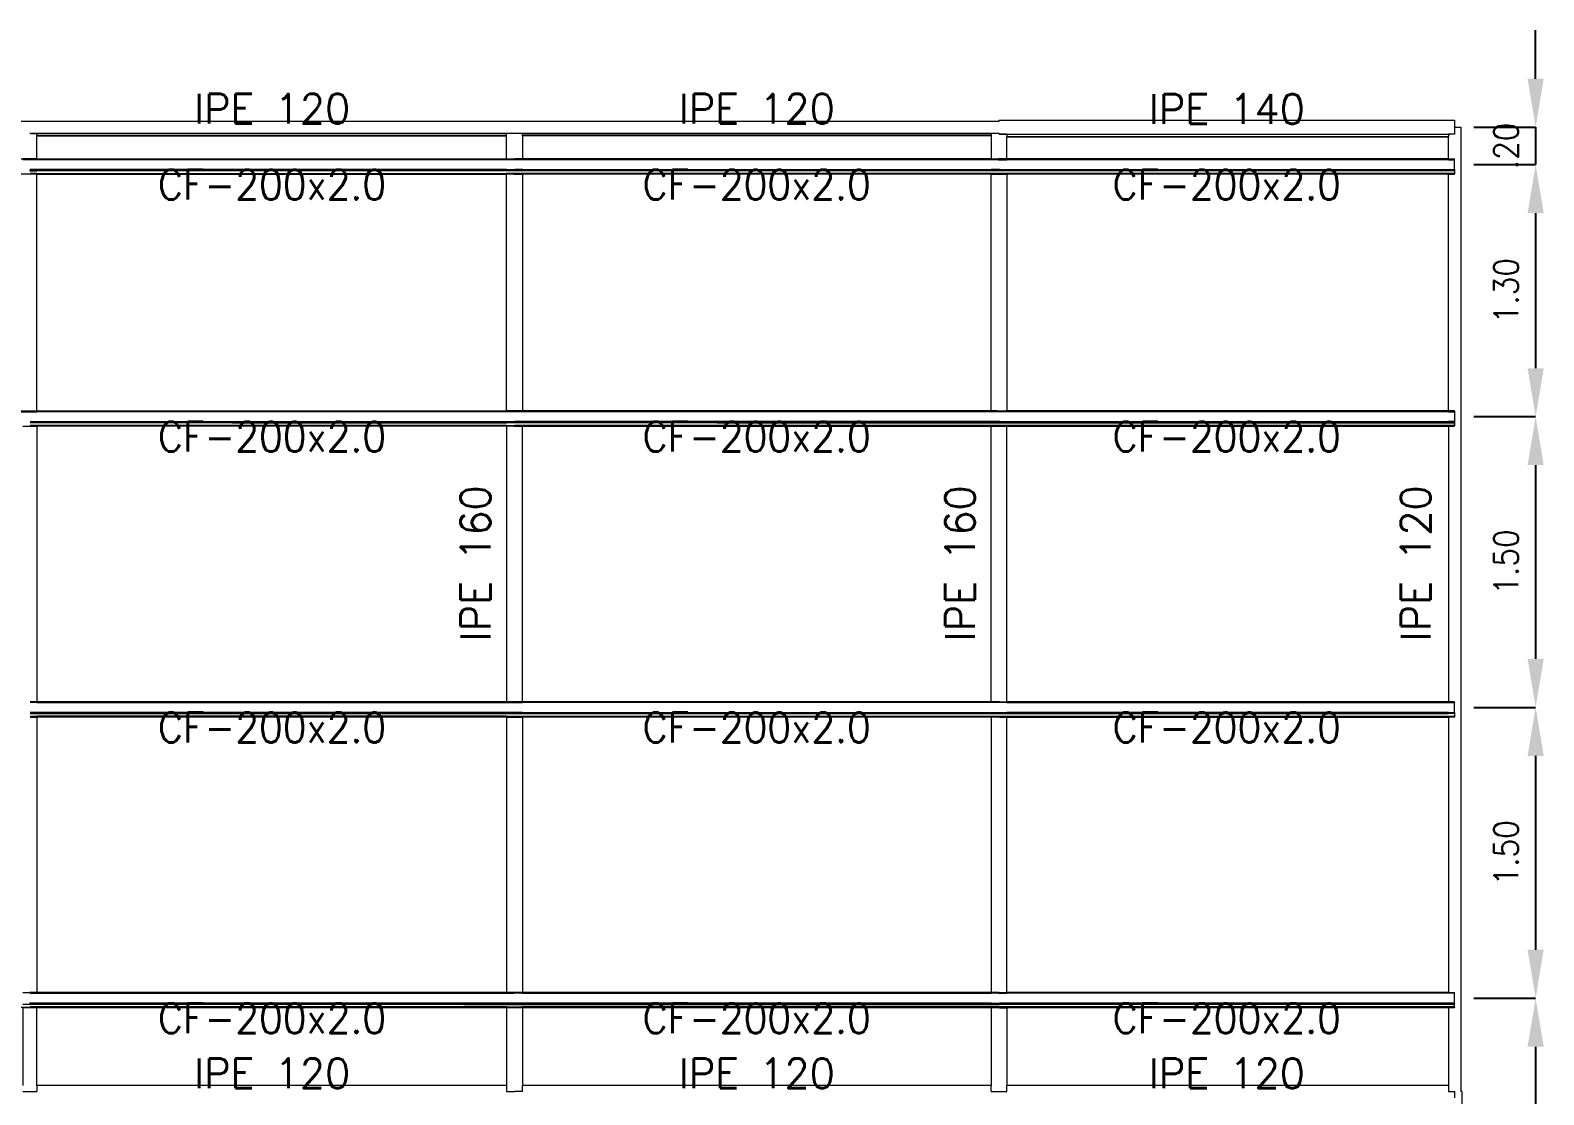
# Model space of a CAD drawing. Header units: millimetres. Extents: x 0 to 149, y -64 to 103.
# Drawn here: x 45.41 to 53.21, y 80.36 to 85.85 of the extents above; entities that cross this region are included whole.
import ezdxf
from ezdxf.enums import TextEntityAlignment as Align

# ---------------------------------------------------------------- set-up
doc = ezdxf.new("R2010")
doc.units = ezdxf.units.MM
for name, color, linetype, lineweight in [('BARRAS_DE_ACERO', 7, 'Continuous', 9), ('COTAS', 13, 'Continuous', 9), ('REFERENCIA_DE_LAS_BARRAS', 2, 'Continuous', 9)]:
    doc.layers.add(name, color=color, linetype=linetype, lineweight=lineweight)
doc.styles.add('80-100', font='romans.shx', dxfattribs={"width": 0.9, "height": 0.125})
doc.styles.add('CYPETXT', font='romans__.ttf', dxfattribs={"height": 0.2})
doc.dimstyles.new('Copia de 100_conlineas', dxfattribs={"dimtxt": 0.125, "dimasz": 0.25, "dimexe": 0, "dimexo": 0.1, "dimgap": 0.09, "dimtad": 1, "dimzin": 4, "dimdsep": 46, "dimtxsty": '80-100', "dimcen": 0.1, "dimclrd": 256, "dimclre": 256, "dimclrt": 256, "dimadec": 0, "dimazin": 0, "dimtfac": 1, "dimtix": 1, "dimtmove": 2, "dimatfit": 3, "dimfxl": 1, "dimtvp": 1.058824, "dimtolj": 1, "dimtzin": 1, "dimarcsym": 0})

# ---------------------------------------------------------------- blocks, each defined once
blk = doc.blocks.new('*D12')
at = {"layer": 'COTAS', "lineweight": -2, "transparency": 16777216}
for p, q in [((53.173, 85.6021), (53.173, 85.8521)), ((52.8548, 85.3521), (53.173, 85.3521)), ((53.173, 85.3521), (53.173, 85.1589)), ((52.8548, 85.1589), (53.173, 85.1589)), ((53.173, 84.9089), (53.173, 84.6589))]:
    blk.add_line(p, q, dxfattribs=at)
at = {"layer": 'COTAS', "transparency": 16777216}
for points in [[(53.1313, 85.6021), (53.2146, 85.6021), (53.173, 85.3521)], [(53.1313, 84.9089), (53.2146, 84.9089), (53.173, 85.1589)]]:
    blk.add_solid(points, dxfattribs=at)
at = {"layer": 'Defpoints', "color": 0, "transparency": 16777216}
for p in [(52.7548, 85.3521), (52.7548, 85.1589), (53.173, 85.1589)]:
    blk.add_point(p, dxfattribs=at)
at = {"layer": 'COTAS', "transparency": 16777216, "insert": (53.0205, 85.2555), "char_height": 0.125, "attachment_point": 5, "rotation": 90, "style": '80-100'}
blk.add_mtext('\\A1;.20', dxfattribs=at)
blk = doc.blocks.new('*D13')
at = {"layer": 'COTAS', "lineweight": -2, "transparency": 16777216}
for p, q in [((52.8548, 85.1589), (53.173, 85.1589)), ((53.173, 84.9089), (53.173, 84.1089)), ((52.8548, 83.8589), (53.173, 83.8589))]:
    blk.add_line(p, q, dxfattribs=at)
at = {"layer": 'COTAS', "transparency": 16777216}
for points in [[(53.1313, 84.9089), (53.2146, 84.9089), (53.173, 85.1589)], [(53.1313, 84.1089), (53.2146, 84.1089), (53.173, 83.8589)]]:
    blk.add_solid(points, dxfattribs=at)
at = {"layer": 'Defpoints', "color": 0, "transparency": 16777216}
for p in [(52.7548, 85.1589), (52.7548, 83.8589), (53.173, 83.8589)]:
    blk.add_point(p, dxfattribs=at)
at = {"layer": 'COTAS', "transparency": 16777216, "insert": (53.0205, 84.5089), "char_height": 0.125, "attachment_point": 5, "rotation": 90, "style": '80-100'}
blk.add_mtext('\\A1;1.30', dxfattribs=at)
blk = doc.blocks.new('*D14')
at = {"layer": 'COTAS', "lineweight": -2, "transparency": 16777216}
for p, q in [((52.8548, 83.8589), (53.173, 83.8589)), ((53.173, 83.6089), (53.173, 82.6089)), ((52.8548, 82.3589), (53.173, 82.3589))]:
    blk.add_line(p, q, dxfattribs=at)
at = {"layer": 'COTAS', "transparency": 16777216}
for points in [[(53.1313, 83.6089), (53.2146, 83.6089), (53.173, 83.8589)], [(53.1313, 82.6089), (53.2146, 82.6089), (53.173, 82.3589)]]:
    blk.add_solid(points, dxfattribs=at)
at = {"layer": 'Defpoints', "color": 0, "transparency": 16777216}
for p in [(52.7548, 83.8589), (52.7548, 82.3589), (53.173, 82.3589)]:
    blk.add_point(p, dxfattribs=at)
at = {"layer": 'COTAS', "transparency": 16777216, "insert": (53.0205, 83.1089), "char_height": 0.125, "attachment_point": 5, "rotation": 90, "style": '80-100'}
blk.add_mtext('\\A1;1.50', dxfattribs=at)
blk = doc.blocks.new('*D15')
at = {"layer": 'COTAS', "lineweight": -2, "transparency": 16777216}
for p, q in [((52.8548, 82.3589), (53.173, 82.3589)), ((53.173, 82.1089), (53.173, 81.1089)), ((52.8548, 80.8589), (53.173, 80.8589))]:
    blk.add_line(p, q, dxfattribs=at)
at = {"layer": 'COTAS', "transparency": 16777216}
for points in [[(53.1313, 82.1089), (53.2146, 82.1089), (53.173, 82.3589)], [(53.1313, 81.1089), (53.2146, 81.1089), (53.173, 80.8589)]]:
    blk.add_solid(points, dxfattribs=at)
at = {"layer": 'Defpoints', "color": 0, "transparency": 16777216}
for p in [(52.7548, 82.3589), (52.7548, 80.8589), (53.173, 80.8589)]:
    blk.add_point(p, dxfattribs=at)
at = {"layer": 'COTAS', "transparency": 16777216, "insert": (53.0205, 81.6089), "char_height": 0.125, "attachment_point": 5, "rotation": 90, "style": '80-100'}
blk.add_mtext('\\A1;1.50', dxfattribs=at)
blk = doc.blocks.new('*D16')
at = {"layer": 'COTAS', "lineweight": -2, "transparency": 16777216}
for p, q in [((52.8548, 80.8589), (53.173, 80.8589)), ((53.173, 80.6089), (53.173, 79.6089)), ((52.8548, 79.3589), (53.173, 79.3589))]:
    blk.add_line(p, q, dxfattribs=at)
at = {"layer": 'COTAS', "transparency": 16777216}
for points in [[(53.1313, 80.6089), (53.2146, 80.6089), (53.173, 80.8589)], [(53.1313, 79.6089), (53.2146, 79.6089), (53.173, 79.3589)]]:
    blk.add_solid(points, dxfattribs=at)
at = {"layer": 'Defpoints', "color": 0, "transparency": 16777216}
for p in [(52.7548, 80.8589), (52.7548, 79.3589), (53.173, 79.3589)]:
    blk.add_point(p, dxfattribs=at)
at = {"layer": 'COTAS', "transparency": 16777216, "insert": (53.0205, 80.1089), "char_height": 0.125, "attachment_point": 5, "rotation": 90, "style": '80-100'}
blk.add_mtext('\\A1;1.50', dxfattribs=at)

msp = doc.modelspace()

# ---------------------------------------------------------------- linework, layer by layer
at = {"layer": 'BARRAS_DE_ACERO'}
for p, q in [((37.9748, 85.3839), (50.4048, 85.3839)), ((50.4048, 85.3839), (50.4048, 85.3884)), ((50.4048, 85.3884), (52.7548, 85.3884)), ((52.7548, 85.3884), (52.7548, 85.3521)), ((52.7548, 85.3521), (52.7868, 85.3521)), ((52.7868, 85.3521), (52.7868, 80.3769)), ((45.4088, 85.3199), (45.4056, 85.3199)), ((45.4089, 85.3203), (45.4088, 85.3203)), ((45.4106, 85.3199), (45.4088, 85.3199)), ((45.4089, 85.3203), (45.409, 85.3203)), ((45.4089, 85.3203), (45.4089, 85.3203)), ((45.4089, 85.3203), (45.4089, 85.3203)), ((45.409, 85.3203), (45.4091, 85.3203)), ((45.409, 85.3203), (45.409, 85.3203)), ((45.4091, 85.3203), (45.4092, 85.3203)), ((45.4091, 85.3203), (45.4091, 85.3203)), ((45.4091, 85.3203), (45.4091, 85.3203)), ((45.4093, 85.3203), (45.4092, 85.3203)), ((45.4093, 85.3203), (45.4093, 85.3203)), ((45.4094, 85.3203), (45.4095, 85.3203)), ((45.4095, 85.3203), (45.4096, 85.3203)), ((45.4095, 85.3203), (45.4095, 85.3203)), ((45.4095, 85.3203), (45.4095, 85.3203)), ((45.4096, 85.3203), (45.4096, 85.3203)), ((45.4097, 85.3203), (45.4097, 85.3203)), ((45.4098, 85.3203), (45.4099, 85.3203)), ((45.4099, 85.3203), (45.41, 85.3203)), ((45.4099, 85.3203), (45.4099, 85.3203)), ((45.4099, 85.3203), (45.4099, 85.3203)), ((45.41, 85.3203), (45.4101, 85.3203)), ((45.41, 85.3203), (45.41, 85.3203)), ((45.4102, 85.3203), (45.4101, 85.3203)), ((45.4101, 85.3203), (45.4101, 85.3203)), ((45.4101, 85.3203), (45.4101, 85.3203)), ((45.4102, 85.3203), (45.4113, 85.3203)), ((45.4106, 85.3199), (45.4139, 85.3199)), ((45.4117, 85.3203), (45.4116, 85.3203)), ((45.4116, 85.3203), (45.4116, 85.3203)), ((45.4117, 85.3203), (45.4118, 85.3203)), ((45.4117, 85.3203), (45.4117, 85.3203)), ((45.4118, 85.3203), (45.4119, 85.3203)), ((45.4118, 85.3203), (45.4118, 85.3203)), ((45.4119, 85.3203), (45.4119, 85.3203)), ((45.412, 85.3203), (45.4121, 85.3203)), ((45.412, 85.3203), (45.412, 85.3203)), ((45.4121, 85.3203), (45.4413, 85.3203)), ((45.4121, 85.3203), (45.4121, 85.3203)), ((45.4413, 85.3199), (45.4139, 85.3199)), ((45.4413, 85.3199), (45.4413, 85.3196)), ((45.4413, 85.3196), (47.8638, 85.3196)), ((45.4413, 85.3082), (45.4413, 85.3088)), ((45.4413, 85.1883), (45.4413, 85.3082)), ((47.9073, 85.3199), (47.8638, 85.3199)), ((47.8638, 85.3196), (47.8638, 85.3199)), ((47.8638, 85.1883), (47.8638, 85.3082)), ((47.9458, 85.3196), (50.3638, 85.3196)), ((47.9458, 85.3088), (47.9458, 85.3196)), ((50.3638, 85.3199), (50.3638, 85.3196)), ((50.3638, 85.3196), (50.3638, 85.3088)), ((50.3638, 85.3088), (50.3638, 85.3082)), ((50.3638, 85.3082), (50.3638, 85.1883)), ((50.4048, 85.3199), (50.4048, 85.3203)), ((50.4048, 85.3158), (50.4458, 85.3158)), ((50.4048, 85.3154), (50.4048, 85.3158)), ((50.4048, 85.3154), (50.4077, 85.3154)), ((50.4458, 85.3154), (50.4077, 85.3154)), ((50.4458, 85.3158), (52.7306, 85.3158)), ((50.4458, 85.3154), (50.4458, 85.3151)), ((52.7548, 85.3154), (52.7228, 85.3154)), ((52.7228, 85.3151), (52.7228, 85.3154)), ((52.7228, 85.3151), (52.7228, 85.3024)), ((52.7228, 85.3024), (52.7228, 85.3017)), ((52.7228, 85.1883), (52.7228, 85.3017)), ((52.7548, 85.3158), (52.7306, 85.3158)), ((47.9073, 85.1873), (40.3498, 85.1873)), ((45.4413, 85.1883), (45.3683, 85.1883)), ((45.3683, 85.1881), (47.9073, 85.1881)), ((47.9073, 85.1842), (45.3683, 85.1842)), ((47.9073, 85.1859), (45.4072, 85.1859)), ((47.9073, 85.1883), (47.9458, 85.1883)), ((47.9458, 85.1881), (47.9073, 85.1881)), ((47.9073, 85.1873), (47.9458, 85.1873)), ((47.9073, 85.1859), (47.9458, 85.1859)), ((47.9458, 85.1842), (47.9073, 85.1842)), ((47.9458, 85.1883), (50.3638, 85.1883)), ((50.3638, 85.1881), (47.9458, 85.1881)), ((50.3638, 85.1873), (47.9458, 85.1873)), ((50.3638, 85.1859), (47.9458, 85.1859)), ((50.3638, 85.1842), (47.9458, 85.1842)), ((50.3638, 85.1883), (50.4023, 85.1883)), ((50.3638, 85.1881), (50.3957, 85.1881)), ((50.3638, 85.1873), (50.3878, 85.1873)), ((50.3638, 85.1859), (50.4023, 85.1859)), ((50.4023, 85.1842), (50.3638, 85.1842)), ((50.3957, 85.1881), (50.4023, 85.1881)), ((50.4023, 85.1883), (50.4073, 85.1883)), ((50.4073, 85.1881), (50.4023, 85.1881)), ((50.4073, 85.1859), (50.4023, 85.1859)), ((50.4023, 85.1842), (50.4073, 85.1842)), ((50.4073, 85.1881), (50.4458, 85.1881)), ((50.4073, 85.1873), (50.4116, 85.1873)), ((50.4165, 85.1859), (50.4073, 85.1859)), ((50.4073, 85.1842), (50.4175, 85.1842)), ((50.4116, 85.1873), (50.4458, 85.1873)), ((50.4269, 85.1859), (50.4165, 85.1859)), ((50.4175, 85.1842), (50.4458, 85.1842)), ((50.4269, 85.1859), (50.4331, 85.1859)), ((50.4331, 85.1859), (50.4458, 85.1859)), ((50.4458, 85.1881), (52.7548, 85.1881)), ((52.7548, 85.1873), (50.4458, 85.1873)), ((50.4458, 85.1859), (52.7228, 85.1859)), ((52.7228, 85.1842), (50.4458, 85.1842)), ((52.7228, 85.1883), (52.7548, 85.1883)), ((52.7228, 85.1859), (52.7526, 85.1859)), ((52.7228, 85.1842), (52.7526, 85.1842)), ((52.7548, 85.1883), (52.7548, 85.1881)), ((52.7548, 85.1873), (52.7548, 85.1881)), ((52.7548, 85.1859), (52.7548, 85.1873)), ((42.9029, 85.1109), (45.425, 85.1109)), ((47.8638, 85.1335), (45.4072, 85.1335)), ((45.4413, 85.1302), (45.4072, 85.1302)), ((45.4072, 85.1286), (45.4413, 85.1286)), ((45.4072, 85.127), (45.4413, 85.127)), ((45.4413, 85.1136), (45.4072, 85.1136)), ((45.4413, 85.1129), (45.4072, 85.1129)), ((45.4413, 85.1317), (45.4242, 85.1317)), ((45.425, 85.1109), (45.4413, 85.1109)), ((45.4413, 85.1317), (47.9048, 85.1317)), ((47.9048, 85.1302), (45.4413, 85.1302)), ((45.4413, 85.1291), (47.8638, 85.1291)), ((45.4413, 85.1286), (47.8638, 85.1286)), ((47.8638, 85.127), (45.4413, 85.127)), ((45.4413, 85.1136), (47.8638, 85.1136)), ((45.4413, 85.1129), (47.9073, 85.1129)), ((45.4413, 85.1109), (47.8638, 85.1109)), ((45.4413, 85.1094), (47.8638, 85.1094)), ((47.8638, 85.1335), (47.9073, 85.1335)), ((47.8638, 85.1286), (52.7228, 85.1286)), ((52.7548, 85.127), (47.8638, 85.127)), ((50.3638, 85.1136), (47.8638, 85.1136)), ((50.4073, 85.1109), (47.8638, 85.1109)), ((47.9023, 85.1094), (47.8638, 85.1094)), ((47.8638, 83.8883), (47.8638, 85.1094)), ((50.3638, 85.1317), (47.9048, 85.1317)), ((47.9048, 85.1302), (50.3638, 85.1302)), ((47.9458, 85.1335), (47.9073, 85.1335)), ((47.9073, 85.1129), (47.9158, 85.1129)), ((50.3638, 85.1129), (47.9158, 85.1129)), ((47.9458, 85.1335), (50.3638, 85.1335)), ((50.4023, 85.1335), (50.3638, 85.1335)), ((50.3819, 85.1317), (50.3638, 85.1317)), ((50.4048, 85.1302), (50.3638, 85.1302)), ((52.7228, 85.1291), (50.3638, 85.1291)), ((52.7228, 85.1136), (50.3638, 85.1136)), ((50.3638, 85.1094), (50.4073, 85.1094)), ((50.3638, 83.8883), (50.3638, 85.1094)), ((50.3819, 85.1317), (50.4023, 85.1317)), ((50.4072, 85.1335), (50.4023, 85.1335)), ((50.4048, 85.1317), (50.4023, 85.1317)), ((50.4048, 85.1317), (52.7228, 85.1317)), ((50.4048, 85.1302), (52.7228, 85.1302)), ((50.4072, 85.1335), (52.7228, 85.1335)), ((50.4458, 85.1109), (50.4073, 85.1109)), ((50.4073, 85.1094), (50.4458, 85.1094)), ((50.4458, 85.1109), (52.7548, 85.1109)), ((52.7228, 85.1335), (52.7526, 85.1335)), ((52.7368, 85.1317), (52.7228, 85.1317)), ((52.7228, 85.1302), (52.7353, 85.1302)), ((52.7548, 85.1291), (52.7228, 85.1291)), ((52.7548, 85.1286), (52.7228, 85.1286)), ((52.7228, 85.1136), (52.7548, 85.1136)), ((52.7548, 85.1129), (52.7228, 85.1129)), ((52.7228, 83.8883), (52.7228, 85.1094)), ((52.7228, 85.1094), (52.7548, 85.1094)), ((52.7353, 85.1302), (52.7548, 85.1302)), ((52.7526, 85.1317), (52.7368, 85.1317)), ((52.7548, 85.1335), (52.7526, 85.1335)), ((52.7526, 85.1317), (52.7548, 85.1317)), ((52.7548, 85.1335), (52.7548, 85.1317)), ((52.7548, 85.1317), (52.7548, 85.1302)), ((52.7548, 85.1302), (52.7548, 85.1291)), ((52.7548, 85.1291), (52.7548, 85.1286)), ((52.7548, 85.1286), (52.7548, 85.127)), ((52.7548, 85.127), (52.7548, 85.1136)), ((52.7548, 85.1129), (52.7548, 85.1136)), ((52.7548, 85.1129), (52.7548, 85.1109)), ((52.7548, 85.1109), (52.7548, 85.1094)), ((42.9548, 83.8842), (45.4413, 83.8842)), ((45.3683, 83.8859), (47.8638, 83.8859)), ((45.4413, 83.8883), (47.8638, 83.8883)), ((47.8638, 83.8842), (45.4413, 83.8842)), ((47.8638, 83.8883), (47.9073, 83.8883)), ((50.4073, 83.8873), (47.8638, 83.8873)), ((50.4458, 83.8859), (47.8638, 83.8859)), ((47.9458, 83.8842), (47.8638, 83.8842)), ((50.3957, 83.8881), (47.866, 83.8881)), ((47.9073, 83.8883), (47.9458, 83.8883)), ((47.9458, 83.8883), (50.3638, 83.8883)), ((52.7228, 83.8842), (47.9458, 83.8842)), ((50.3638, 83.8883), (50.4073, 83.8883)), ((50.3957, 83.8881), (50.4388, 83.8881)), ((50.4073, 83.8883), (50.4458, 83.8883)), ((52.7228, 83.8873), (50.4073, 83.8873)), ((52.7228, 83.8881), (50.4388, 83.8881)), ((52.7228, 83.8883), (50.4458, 83.8883)), ((50.4458, 83.8859), (52.7228, 83.8859)), ((52.7526, 83.8883), (52.7228, 83.8883)), ((52.7228, 83.8881), (52.7493, 83.8881)), ((52.7548, 83.8873), (52.7228, 83.8873)), ((52.7548, 83.8859), (52.7228, 83.8859)), ((52.7228, 83.8842), (52.7548, 83.8842)), ((52.7548, 83.8883), (52.7526, 83.8883)), ((52.7548, 83.8881), (52.7548, 83.8883)), ((52.7548, 83.8873), (52.7548, 83.8859)), ((52.7548, 83.8859), (52.7548, 83.8842)), ((52.7548, 83.8842), (52.7548, 83.8335)), ((45.3683, 83.8094), (45.4413, 83.8094)), ((45.4072, 83.8335), (47.8638, 83.8335)), ((45.4413, 83.8317), (45.4072, 83.8317)), ((45.4413, 83.8302), (45.4072, 83.8302)), ((45.4413, 83.8291), (45.4072, 83.8291)), ((45.4413, 83.8286), (45.4072, 83.8286)), ((45.4413, 83.8136), (45.4072, 83.8136)), ((45.4146, 83.8129), (45.4072, 83.8129)), ((45.4072, 83.8109), (47.8638, 83.8109)), ((45.4146, 83.8129), (45.4413, 83.8129)), ((45.4413, 83.8317), (47.8638, 83.8317)), ((45.4413, 83.8302), (47.8638, 83.8302)), ((45.4413, 83.8291), (47.8638, 83.8291)), ((47.8638, 83.8286), (45.4413, 83.8286)), ((45.4413, 83.8136), (47.8638, 83.8136)), ((47.8638, 83.8129), (45.4413, 83.8129)), ((46.4508, 83.827), (47.8638, 83.827)), ((47.8638, 83.8335), (47.9073, 83.8335)), ((47.9023, 83.8317), (47.8638, 83.8317)), ((47.8638, 83.8302), (47.9023, 83.8302)), ((47.8638, 83.8291), (47.9073, 83.8291)), ((47.8638, 83.8286), (47.9048, 83.8286)), ((47.9073, 83.827), (47.8638, 83.827)), ((47.8638, 83.8136), (47.9073, 83.8136)), ((47.8638, 83.8129), (47.9073, 83.8129)), ((47.8638, 83.8109), (47.8841, 83.8109)), ((47.8841, 83.8109), (47.9073, 83.8109)), ((47.9023, 83.8317), (47.9073, 83.8317)), ((47.9073, 83.8286), (47.9048, 83.8286)), ((47.9458, 83.8335), (47.9073, 83.8335)), ((47.9458, 83.8317), (47.9073, 83.8317)), ((47.9458, 83.8291), (47.9073, 83.8291)), ((47.9458, 83.8286), (47.9073, 83.8286)), ((47.9458, 83.827), (47.9073, 83.827)), ((47.9458, 83.8136), (47.9073, 83.8136)), ((47.9073, 83.8129), (47.9458, 83.8129)), ((47.9073, 83.8109), (47.923, 83.8109)), ((47.9458, 83.8109), (47.923, 83.8109)), ((50.4073, 83.8335), (47.9458, 83.8335)), ((50.3638, 83.8317), (47.9458, 83.8317)), ((50.3638, 83.8302), (47.9458, 83.8302)), ((47.9458, 83.8291), (50.3638, 83.8291)), ((50.3638, 83.8286), (47.9458, 83.8286)), ((48.9508, 83.827), (47.9458, 83.827)), ((50.3638, 83.8136), (47.9458, 83.8136)), ((50.3638, 83.8129), (47.9458, 83.8129)), ((47.9458, 83.8109), (50.3638, 83.8109)), ((48.9508, 83.827), (50.3638, 83.827)), ((50.4023, 83.8317), (50.3638, 83.8317)), ((50.4023, 83.8302), (50.3638, 83.8302)), ((50.3638, 83.8291), (50.4024, 83.8291)), ((50.3638, 83.8286), (50.4048, 83.8286)), ((50.3638, 83.827), (52.7228, 83.827)), ((52.7228, 83.8136), (50.3638, 83.8136)), ((50.3638, 83.8129), (52.7228, 83.8129)), ((50.3638, 83.8109), (50.4073, 83.8109)), ((50.3638, 83.8094), (50.4073, 83.8094)), ((50.4073, 83.8317), (50.4023, 83.8317)), ((50.4073, 83.8291), (50.4024, 83.8291)), ((50.4048, 83.8286), (50.4073, 83.8286)), ((50.4073, 83.8335), (52.7228, 83.8335)), ((50.4458, 83.8317), (50.4073, 83.8317)), ((50.4458, 83.8291), (50.4073, 83.8291)), ((50.4458, 83.8286), (50.4073, 83.8286)), ((50.4073, 83.8109), (52.7548, 83.8109)), ((50.4073, 83.8094), (50.4458, 83.8094)), ((51.5086, 83.8317), (50.4458, 83.8317)), ((50.8654, 83.8302), (50.4458, 83.8302)), ((50.4458, 83.8291), (52.7548, 83.8291)), ((52.7526, 83.8286), (50.4458, 83.8286)), ((50.4458, 83.8094), (52.7228, 83.8094)), ((50.4458, 82.3883), (50.4458, 83.8094)), ((50.8654, 83.8302), (52.7228, 83.8302)), ((52.7228, 83.8317), (51.5086, 83.8317)), ((52.7548, 83.8335), (52.7228, 83.8335)), ((52.7548, 83.8317), (52.7228, 83.8317)), ((52.7228, 83.8302), (52.7548, 83.8302)), ((52.7228, 83.827), (52.7548, 83.827)), ((52.7548, 83.8136), (52.7228, 83.8136)), ((52.7228, 83.8129), (52.7548, 83.8129)), ((52.7228, 83.8094), (52.7228, 82.3883)), ((52.7228, 83.8094), (52.7548, 83.8094)), ((52.7548, 83.8286), (52.7526, 83.8286)), ((52.7548, 83.8335), (52.7548, 83.8317)), ((52.7548, 83.8291), (52.7548, 83.8286)), ((52.7548, 83.827), (52.7548, 83.8286)), ((52.7548, 83.827), (52.7548, 83.8136)), ((52.7548, 83.8136), (52.7548, 83.8129)), ((52.7548, 83.8129), (52.7548, 83.8109)), ((52.7548, 83.8094), (52.7548, 83.8109)), ((45.4072, 82.3883), (45.4413, 82.3883)), ((45.4413, 82.3881), (45.4072, 82.3881)), ((45.4413, 82.3873), (45.4072, 82.3873)), ((45.4413, 82.3842), (45.4072, 82.3842)), ((45.4413, 82.3881), (50.3638, 82.3881)), ((47.8982, 82.3873), (45.4413, 82.3873)), ((45.4413, 82.3842), (47.8638, 82.3842)), ((47.8638, 82.3883), (47.9073, 82.3883)), ((47.8638, 82.3859), (47.9073, 82.3859)), ((47.8638, 82.3842), (47.9073, 82.3842)), ((50.3638, 82.3873), (47.8982, 82.3873)), ((47.9458, 82.3883), (47.9073, 82.3883)), ((47.9073, 82.3842), (47.9458, 82.3842)), ((47.9458, 82.3883), (50.3638, 82.3883)), ((50.3638, 82.3842), (47.9458, 82.3842)), ((50.4073, 82.3881), (50.3638, 82.3881)), ((50.4073, 82.3842), (50.3638, 82.3842)), ((50.4073, 82.3883), (50.4458, 82.3883)), ((50.4073, 82.3881), (50.4458, 82.3881)), ((50.4073, 82.3859), (50.4458, 82.3859)), ((50.4458, 82.3842), (50.4073, 82.3842)), ((50.4458, 82.3883), (52.7228, 82.3883)), ((50.4458, 82.3881), (52.7526, 82.3881)), ((52.7503, 82.3873), (50.4458, 82.3873)), ((52.7514, 82.3859), (50.4458, 82.3859)), ((50.4458, 82.3842), (52.7526, 82.3842)), ((52.7526, 82.3883), (52.7228, 82.3883)), ((52.7503, 82.3873), (52.7522, 82.3873)), ((52.7514, 82.3859), (52.7526, 82.3859)), ((52.7526, 82.3873), (52.7522, 82.3873)), ((52.7526, 82.3883), (52.7548, 82.3883)), ((52.7527, 82.3881), (52.7526, 82.3881)), ((52.7548, 82.3873), (52.7526, 82.3873)), ((52.7526, 82.3859), (52.7548, 82.3859)), ((52.7548, 82.3883), (52.7548, 82.3881)), ((52.7548, 82.3859), (52.7548, 82.3873)), ((52.7548, 82.3335), (52.7548, 82.3842)), ((45.4413, 82.3335), (45.4072, 82.3335)), ((45.4413, 82.3317), (45.4072, 82.3317)), ((45.4072, 82.3302), (45.4413, 82.3302)), ((45.4413, 82.3291), (45.4072, 82.3291)), ((45.4413, 82.3286), (45.4072, 82.3286)), ((45.4072, 82.327), (45.4413, 82.327)), ((45.4072, 82.3136), (45.4413, 82.3136)), ((45.4072, 82.3129), (45.4413, 82.3129)), ((45.4072, 82.3109), (45.4413, 82.3109)), ((45.4072, 82.3094), (45.4413, 82.3094)), ((47.8638, 82.3335), (45.4413, 82.3335)), ((45.4413, 82.3317), (47.8638, 82.3317)), ((47.8638, 82.3302), (45.4413, 82.3302)), ((45.4413, 82.3291), (47.8638, 82.3291)), ((45.4413, 82.3286), (47.8638, 82.3286)), ((45.4413, 82.327), (50.3638, 82.327)), ((47.8638, 82.3136), (45.4413, 82.3136)), ((45.4413, 82.3129), (47.869, 82.3129)), ((45.4413, 82.3129), (45.4413, 82.3129)), ((47.8638, 82.3109), (45.4413, 82.3109)), ((47.9048, 82.3335), (47.8638, 82.3335)), ((47.9023, 82.3317), (47.8638, 82.3317)), ((47.8638, 82.3302), (47.9023, 82.3302)), ((47.8638, 82.3291), (47.9073, 82.3291)), ((47.8638, 82.3286), (47.9458, 82.3286)), ((47.8638, 82.3109), (47.8841, 82.3109)), ((47.8638, 82.3094), (47.8638, 80.8883)), ((47.8638, 82.3094), (47.9023, 82.3094)), ((47.8841, 82.3109), (47.9073, 82.3109)), ((47.9048, 82.3317), (47.9023, 82.3317)), ((47.9023, 82.3302), (47.9048, 82.3302)), ((47.9023, 82.3094), (47.9458, 82.3094)), ((47.9048, 82.3335), (47.9073, 82.3335)), ((47.9048, 82.3302), (47.9073, 82.3302)), ((47.9458, 82.3335), (47.9073, 82.3335)), ((47.9458, 82.3302), (47.9073, 82.3302)), ((47.9073, 82.3291), (47.9458, 82.3291)), ((47.9458, 82.3109), (47.9073, 82.3109)), ((47.9458, 82.3335), (50.3638, 82.3335)), ((50.4048, 82.3317), (47.9458, 82.3317)), ((50.3653, 82.3302), (47.9458, 82.3302)), ((50.3638, 82.3291), (47.9458, 82.3291)), ((50.3638, 82.3109), (47.9458, 82.3109)), ((50.3638, 82.3291), (50.3776, 82.3291)), ((50.3638, 82.327), (50.4048, 82.327)), ((52.7228, 82.3129), (50.3638, 82.3129)), ((50.3837, 82.3109), (50.3638, 82.3109)), ((50.3638, 82.3094), (50.3638, 80.8883)), ((50.3653, 82.3302), (50.4048, 82.3302)), ((50.4048, 82.3286), (50.3741, 82.3286)), ((50.3776, 82.3291), (50.4048, 82.3291)), ((50.4073, 82.3109), (50.3837, 82.3109)), ((50.4048, 82.3317), (50.4073, 82.3317)), ((50.4048, 82.3302), (50.407, 82.3302)), ((52.7548, 82.3291), (50.4048, 82.3291)), ((50.4048, 82.3286), (52.6939, 82.3286)), ((50.4048, 82.327), (52.5099, 82.327)), ((50.407, 82.3302), (52.7548, 82.3302)), ((50.4073, 82.3317), (50.4073, 82.3317)), ((50.4073, 82.3317), (50.4458, 82.3317)), ((50.4073, 82.3109), (50.4458, 82.3109)), ((50.4073, 82.3094), (50.4458, 82.3094)), ((52.7228, 82.3335), (50.4458, 82.3335)), ((52.7228, 82.3317), (50.4458, 82.3317)), ((50.4458, 82.3109), (52.7548, 82.3109)), ((52.5099, 82.327), (52.7228, 82.327)), ((52.7228, 82.3286), (52.6939, 82.3286)), ((52.7228, 82.3335), (52.7548, 82.3335)), ((52.7548, 82.3317), (52.7228, 82.3317)), ((52.7548, 82.3286), (52.7228, 82.3286)), ((52.7548, 82.327), (52.7228, 82.327)), ((52.7228, 82.3094), (52.7228, 80.8883)), ((52.7548, 82.3094), (52.7228, 82.3094)), ((52.7548, 82.3335), (52.7548, 82.3317)), ((52.7548, 82.3302), (52.7548, 82.3317)), ((52.7548, 82.3291), (52.7548, 82.3302)), ((52.7548, 82.327), (52.7548, 82.3136)), ((47.8638, 80.8859), (45.3683, 80.8859)), ((45.4025, 80.8883), (45.4413, 80.8883)), ((45.4413, 80.8881), (45.4025, 80.8881)), ((45.4072, 80.8842), (47.8638, 80.8842)), ((47.8638, 80.8883), (45.4413, 80.8883)), ((45.4413, 80.8881), (47.8638, 80.8881)), ((47.9023, 80.8883), (47.8638, 80.8883)), ((47.8638, 80.8881), (47.8957, 80.8881)), ((47.9023, 80.8859), (47.8638, 80.8859)), ((47.8638, 80.8842), (47.9023, 80.8842)), ((47.8837, 80.8873), (47.9023, 80.8873)), ((47.9023, 80.8881), (47.8957, 80.8881)), ((47.9023, 80.8883), (47.9458, 80.8883)), ((47.9458, 80.8881), (47.9023, 80.8881)), ((47.9458, 80.8873), (47.9023, 80.8873)), ((47.9277, 80.8859), (47.9023, 80.8859)), ((47.9458, 80.8842), (47.9023, 80.8842)), ((47.9277, 80.8859), (47.9458, 80.8859)), ((50.3638, 80.8883), (47.9458, 80.8883)), ((50.3638, 80.8881), (47.9458, 80.8881)), ((50.3638, 80.8873), (47.9458, 80.8873)), ((47.9458, 80.8859), (50.3638, 80.8859)), ((47.9458, 80.8842), (50.3638, 80.8842)), ((50.4023, 80.8883), (50.3638, 80.8883)), ((50.3638, 80.8881), (50.3957, 80.8881)), ((50.3638, 80.8873), (50.3837, 80.8873)), ((50.3638, 80.8859), (50.4023, 80.8859)), ((50.4023, 80.8842), (50.3638, 80.8842)), ((50.3837, 80.8873), (50.4023, 80.8873)), ((50.3957, 80.8881), (50.4023, 80.8881)), ((50.4048, 80.8881), (50.4023, 80.8881)), ((50.4458, 80.8873), (50.4023, 80.8873)), ((50.4023, 80.8859), (50.4073, 80.8859)), ((50.4023, 80.8842), (50.4458, 80.8842)), ((50.4048, 80.8881), (52.7228, 80.8881)), ((50.4277, 80.8859), (50.4073, 80.8859)), ((50.4277, 80.8859), (50.4458, 80.8859)), ((52.7228, 80.8883), (50.4458, 80.8883)), ((50.4458, 80.8873), (52.7228, 80.8873)), ((52.7228, 80.8859), (50.4458, 80.8859)), ((52.7228, 80.8842), (50.4458, 80.8842)), ((52.7228, 80.8883), (52.7548, 80.8883)), ((52.7228, 80.8881), (52.7283, 80.8881)), ((52.7228, 80.8873), (52.7548, 80.8873)), ((52.7548, 80.8842), (52.7228, 80.8842)), ((52.7283, 80.8881), (52.7548, 80.8881)), ((52.7548, 80.8883), (52.7548, 80.8881)), ((52.7548, 80.8873), (52.7548, 80.8881)), ((52.7548, 80.8873), (52.7548, 80.8859)), ((45.4413, 80.8109), (42.9076, 80.8109)), ((45.3683, 80.8286), (47.84, 80.8286)), ((47.6443, 80.827), (45.3683, 80.827)), ((45.4413, 80.8335), (45.4025, 80.8335)), ((45.4025, 80.8129), (45.4413, 80.8129)), ((45.4048, 80.8317), (47.8638, 80.8317)), ((47.8638, 80.8291), (45.4048, 80.8291)), ((47.8638, 80.8136), (45.4072, 80.8136)), ((47.8638, 80.8335), (45.4413, 80.8335)), ((47.8638, 80.8129), (45.4413, 80.8129)), ((47.8638, 80.8109), (45.4413, 80.8109)), ((47.8638, 80.8094), (45.4413, 80.8094)), ((47.6443, 80.827), (47.8638, 80.827)), ((47.8638, 80.8286), (47.84, 80.8286)), ((50.3638, 80.8335), (47.8638, 80.8335)), ((47.8819, 80.8317), (47.8638, 80.8317)), ((47.8638, 80.8291), (50.3638, 80.8291)), ((47.8638, 80.8286), (50.3638, 80.8286)), ((47.8638, 80.827), (50.3638, 80.827)), ((47.8638, 80.8136), (47.9458, 80.8136)), ((47.8638, 80.8129), (47.9023, 80.8129)), ((47.9023, 80.8109), (47.8638, 80.8109)), ((47.8638, 80.8094), (47.8638, 80.4088)), ((47.9023, 80.8094), (47.8638, 80.8094)), ((47.8819, 80.8317), (47.9023, 80.8317)), ((47.9023, 80.8317), (47.9048, 80.8317)), ((47.9023, 80.8129), (47.9307, 80.8129)), ((50.3638, 80.8109), (47.9023, 80.8109)), ((47.9458, 80.8094), (47.9023, 80.8094)), ((50.3638, 80.8317), (47.9048, 80.8317)), ((47.9458, 80.8129), (47.9307, 80.8129)), ((50.3638, 80.8136), (47.9458, 80.8136)), ((47.9458, 80.8129), (50.3638, 80.8129)), ((50.3638, 80.8335), (50.4073, 80.8335)), ((50.3638, 80.8317), (50.3819, 80.8317)), ((50.3638, 80.8302), (50.4073, 80.8302)), ((50.3638, 80.8291), (50.4073, 80.8291)), ((50.4073, 80.8286), (50.3638, 80.8286)), ((50.3638, 80.827), (50.4073, 80.827)), ((50.4023, 80.8136), (50.3638, 80.8136)), ((50.3638, 80.8129), (50.4023, 80.8129)), ((50.3638, 80.8109), (50.4023, 80.8109)), ((50.3638, 80.8094), (50.3638, 80.4088)), ((50.4023, 80.8094), (50.3638, 80.8094)), ((50.4023, 80.8317), (50.3819, 80.8317)), ((50.4023, 80.8317), (50.4048, 80.8317)), ((50.4023, 80.8136), (50.4073, 80.8136)), ((50.4023, 80.8129), (50.4073, 80.8129)), ((50.4073, 80.8109), (50.4023, 80.8109)), ((50.4073, 80.8094), (50.4023, 80.8094)), ((50.4073, 80.8317), (50.4048, 80.8317)), ((50.4458, 80.8317), (50.4073, 80.8317)), ((50.4458, 80.8302), (50.4073, 80.8302)), ((50.4458, 80.8291), (50.4073, 80.8291)), ((50.4458, 80.8286), (50.4073, 80.8286)), ((50.4458, 80.827), (50.4073, 80.827)), ((50.4458, 80.8136), (50.4073, 80.8136)), ((50.4347, 80.8129), (50.4073, 80.8129)), ((50.4073, 80.8109), (50.4215, 80.8109)), ((50.4073, 80.8094), (50.4458, 80.8094)), ((50.4215, 80.8109), (50.4316, 80.8109)), ((50.4428, 80.8109), (50.4316, 80.8109)), ((50.4458, 80.8129), (50.4347, 80.8129)), ((50.4433, 80.8109), (50.4428, 80.8109)), ((50.4451, 80.8109), (50.4433, 80.8109)), ((50.4458, 80.8109), (50.4451, 80.8109)), ((52.7228, 80.8317), (50.4458, 80.8317)), ((50.4458, 80.8302), (52.7228, 80.8302)), ((50.4458, 80.8291), (52.7228, 80.8291)), ((50.4458, 80.8286), (52.7228, 80.8286)), ((52.7228, 80.827), (50.4458, 80.827)), ((52.7228, 80.8136), (50.4458, 80.8136)), ((52.7228, 80.8109), (50.4458, 80.8109)), ((50.4458, 80.8109), (50.4458, 80.8109)), ((52.7526, 80.8335), (52.7228, 80.8335)), ((52.7526, 80.8317), (52.7228, 80.8317)), ((52.7526, 80.8302), (52.7228, 80.8302)), ((52.7526, 80.8291), (52.7228, 80.8291)), ((52.7526, 80.8286), (52.7228, 80.8286)), ((52.7526, 80.827), (52.7228, 80.827)), ((52.7526, 80.8136), (52.7228, 80.8136)), ((52.723, 80.8109), (52.7228, 80.8109)), ((52.7228, 80.8094), (52.7228, 80.4088)), ((52.7526, 80.8094), (52.7228, 80.8094)), ((52.7526, 80.8109), (52.723, 80.8109)), ((52.7548, 80.8335), (52.7526, 80.8335)), ((52.7548, 80.8317), (52.7526, 80.8317)), ((52.7526, 80.8302), (52.7548, 80.8302)), ((52.7526, 80.8291), (52.7548, 80.8291)), ((52.7526, 80.8286), (52.7548, 80.8286)), ((52.7526, 80.827), (52.7548, 80.827)), ((52.7548, 80.8136), (52.7526, 80.8136)), ((52.7526, 80.8129), (52.7548, 80.8129)), ((52.7526, 80.8109), (52.7548, 80.8109)), ((52.7548, 80.8094), (52.7526, 80.8094)), ((52.7548, 80.8286), (52.7548, 80.8291)), ((52.7548, 80.827), (52.7548, 80.8286)), ((52.7548, 80.8136), (52.7548, 80.827)), ((52.7548, 80.8129), (52.7548, 80.8136)), ((52.7548, 80.8094), (52.7548, 80.8109)), ((45.3683, 80.3769), (45.4413, 80.3769)), ((45.4413, 80.4088), (45.4413, 80.3769)), ((47.8638, 80.4088), (45.4413, 80.4088)), ((47.8638, 80.4088), (47.8638, 80.3769)), ((47.8638, 80.3769), (47.9075, 80.3769)), ((47.9458, 80.3769), (47.9075, 80.3769)), ((47.9458, 80.3769), (47.9458, 80.4088)), ((50.3638, 80.4088), (47.9458, 80.4088)), ((50.3638, 80.3769), (50.3638, 80.4088)), ((52.7228, 80.4088), (50.4458, 80.4088)), ((52.7228, 80.4088), (52.7228, 80.3769)), ((52.7228, 80.3769), (52.7548, 80.3769)), ((52.7548, 80.3769), (52.7548, 80.3451)), ((52.7913, 80.3769), (52.7868, 80.3769)), ((52.7913, 80.3769), (52.7913, 79.2878))]:
    msp.add_line(p, q, dxfattribs=at)
for points in [[(52.7548, 85.3521), (52.7548, 85.3158), (52.7548, 85.3154)], [(45.4088, 85.3203), (45.4088, 85.3203), (45.4072, 85.3203)], [(45.4094, 85.3203), (45.4094, 85.3203), (45.4093, 85.3203)], [(45.4097, 85.3203), (45.4097, 85.3203), (45.4096, 85.3203)], [(45.4098, 85.3203), (45.4098, 85.3203), (45.4097, 85.3203)], [(45.4116, 85.3203), (45.4115, 85.3203), (45.4114, 85.3203), (45.4113, 85.3203), (45.4113, 85.3203)], [(45.412, 85.3203), (45.4119, 85.3203), (45.4119, 85.3203)], [(50.4048, 85.3203), (47.9265, 85.3203), (45.4413, 85.3203)], [(45.4413, 85.3196), (45.4413, 85.3088), (47.8638, 85.3088), (47.8638, 85.3196)], [(45.4413, 85.3082), (47.8638, 85.3082), (47.8638, 85.3088)], [(47.9458, 85.3196), (47.9458, 85.3199), (47.9073, 85.3199)], [(50.3638, 85.3088), (47.9458, 85.3088), (47.9458, 85.3082)], [(50.3638, 85.3082), (47.9458, 85.3082), (47.9458, 85.1883)], [(50.4048, 85.3158), (50.4048, 85.3199), (50.3638, 85.3199)], [(52.7228, 85.3151), (50.4458, 85.3151), (50.4458, 85.3024)], [(52.7228, 85.3024), (50.4458, 85.3024), (50.4458, 85.3017)], [(50.4458, 85.1883), (50.4458, 85.3017), (52.7228, 85.3017)], [(45.4413, 85.1883), (47.8638, 85.1883), (47.9073, 85.1883)], [(50.4073, 85.1873), (50.4023, 85.1873), (50.3878, 85.1873)], [(52.7228, 85.1883), (50.4458, 85.1883), (50.4073, 85.1883)], [(52.7548, 85.1842), (52.7548, 85.1859), (52.7526, 85.1859)], [(52.7548, 85.1335), (52.7548, 85.1842), (52.7526, 85.1842)], [(45.4025, 85.1291), (45.4072, 85.1291), (45.4413, 85.1291)], [(45.4048, 85.1317), (45.4072, 85.1317), (45.4242, 85.1317)], [(45.4072, 83.8883), (45.4413, 83.8883), (45.4413, 85.1094), (45.4072, 85.1094)], [(47.8638, 85.1291), (47.89, 85.1291), (50.3638, 85.1291)], [(47.9023, 85.1094), (47.9073, 85.1094), (47.9458, 85.1094)], [(50.3638, 85.1094), (47.9458, 85.1094), (47.9458, 83.8883)], [(52.7228, 85.1129), (50.4458, 85.1129), (50.3638, 85.1129)], [(52.7228, 85.1094), (50.4458, 85.1094), (50.4458, 83.8883)], [(42.9548, 83.8881), (45.3683, 83.8881), (47.866, 83.8881)], [(47.8638, 83.8873), (45.4269, 83.8873), (42.9548, 83.8873)], [(52.7548, 83.8873), (52.7548, 83.8881), (52.7493, 83.8881)], [(46.4508, 83.827), (45.4413, 83.827), (45.4072, 83.827)], [(47.8638, 83.8094), (45.4413, 83.8094), (45.4413, 82.3883)], [(47.9023, 83.8094), (47.8638, 83.8094), (47.8638, 82.3883), (45.4413, 82.3883)], [(47.9023, 83.8302), (47.9073, 83.8302), (47.9458, 83.8302)], [(47.9023, 83.8094), (47.9073, 83.8094), (47.9458, 83.8094)], [(47.9458, 82.3883), (47.9458, 83.8094), (50.3638, 83.8094)], [(50.4073, 82.3883), (50.3638, 82.3883), (50.3638, 83.8094)], [(50.4458, 83.8302), (50.4073, 83.8302), (50.4024, 83.8302), (50.4023, 83.8302)], [(52.7548, 83.8317), (52.7548, 83.8302), (52.7548, 83.8291)], [(47.8638, 82.3859), (45.4413, 82.3859), (45.4072, 82.3859)], [(50.4073, 82.3859), (50.3638, 82.3859), (47.9073, 82.3859)], [(50.3638, 82.3873), (50.4073, 82.3873), (50.4458, 82.3873)], [(52.7548, 82.3859), (52.7548, 82.3842), (52.7526, 82.3842)], [(52.7548, 82.3873), (52.7548, 82.3881), (52.7527, 82.3881)], [(47.8638, 82.3094), (45.4413, 82.3094), (45.4413, 80.8883)], [(47.8638, 82.3136), (50.3638, 82.3136), (52.7548, 82.3136)], [(50.3638, 82.3129), (47.9023, 82.3129), (47.869, 82.3129)], [(47.9048, 82.3317), (47.9073, 82.3317), (47.9458, 82.3317)], [(47.9458, 82.3286), (50.3638, 82.3286), (50.3741, 82.3286)], [(50.3638, 82.3094), (47.9458, 82.3094), (47.9458, 80.8883)], [(50.3638, 82.3335), (50.4073, 82.3335), (50.4458, 82.3335)], [(50.4073, 82.3094), (50.4023, 82.3094), (50.3638, 82.3094)], [(50.4023, 80.8883), (50.4458, 80.8883), (50.4458, 82.3094), (52.7228, 82.3094)], [(52.7228, 82.3129), (52.7548, 82.3129), (52.7548, 82.3136)], [(52.7548, 82.3291), (52.7548, 82.3286), (52.7548, 82.327)], [(52.7548, 82.3129), (52.7548, 82.3109), (52.7548, 82.3094)], [(47.8837, 80.8873), (47.8638, 80.8873), (45.3683, 80.8873)], [(52.7548, 80.8842), (52.7548, 80.8859), (52.7228, 80.8859)], [(52.7548, 80.8317), (52.7548, 80.8335), (52.7548, 80.8842)], [(45.4413, 80.4088), (45.4413, 80.8094), (45.3683, 80.8094), (45.3683, 80.4088)], [(50.3638, 80.8302), (47.8638, 80.8302), (45.4048, 80.8302)], [(50.3638, 80.8094), (47.9458, 80.8094), (47.9458, 80.4088)], [(52.7228, 80.8335), (50.4458, 80.8335), (50.4073, 80.8335)], [(52.7526, 80.8129), (52.7228, 80.8129), (50.4458, 80.8129)], [(52.7228, 80.8094), (50.4458, 80.8094), (50.4458, 80.4088)], [(52.7548, 80.8317), (52.7548, 80.8302), (52.7548, 80.8291)], [(52.7548, 80.8129), (52.7548, 80.8127), (52.7548, 80.8109)], [(50.3638, 80.3769), (50.4458, 80.3769), (50.4458, 80.4088)]]:
    msp.add_lwpolyline(points, dxfattribs=at)

# ---------------------------------------------------------------- texts
at = {"layer": 'REFERENCIA_DE_LAS_BARRAS', "style": 'CYPETXT'}
for s, width, p, p2 in [('IPE 120', 0.844169, (46.2521, 85.3705), (47.0576, 85.3705)), ('IPE 120', 0.844169, (48.7521, 85.3705), (49.5576, 85.3705)), ('IPE 140', 0.844169, (51.1771, 85.3695), (51.9826, 85.3695)), ('CF-200x2.0', 0.812714, (46.0665, 84.9788), (47.2432, 84.9788)), ('CF-200x2.0', 0.812714, (48.5665, 84.9788), (49.7432, 84.9788)), ('CF-200x2.0', 0.812714, (50.9914, 84.9788), (52.1682, 84.9788)), ('CF-200x2.0', 0.812714, (46.0665, 83.6788), (47.2432, 83.6788)), ('CF-200x2.0', 0.812714, (48.5665, 83.6788), (49.7432, 83.6788)), ('CF-200x2.0', 0.812714, (50.9914, 83.6788), (52.1682, 83.6788)), ('CF-200x2.0', 0.812714, (46.0665, 82.1788), (47.2432, 82.1788)), ('CF-200x2.0', 0.812714, (48.5665, 82.1788), (49.7432, 82.1788)), ('CF-200x2.0', 0.812714, (50.9914, 82.1788), (52.1682, 82.1788)), ('CF-200x2.0', 0.812714, (46.0665, 80.6788), (47.2432, 80.6788)), ('CF-200x2.0', 0.812714, (48.5665, 80.6788), (49.7432, 80.6788)), ('CF-200x2.0', 0.812714, (50.9914, 80.6788), (52.1682, 80.6788)), ('IPE 120', 0.844169, (46.2521, 80.3953), (47.0576, 80.3953)), ('IPE 120', 0.844169, (48.7521, 80.3953), (49.5576, 80.3953)), ('IPE 120', 0.844169, (51.1771, 80.3953), (51.9826, 80.3953))]:
    msp.add_text(s, height=0.15333, dxfattribs=dict(at, width=width)).set_placement(p, p2, align=Align.FIT)
at = {"layer": 'REFERENCIA_DE_LAS_BARRAS', "style": 'CYPETXT', "width": 0.844169}
for s, p, p2 in [('IPE 160', (47.7807, 82.6994), (47.7807, 83.5049)), ('IPE 160', (50.2807, 82.6994), (50.2807, 83.5049)), ('IPE 120', (52.6307, 82.6994), (52.6307, 83.5049))]:
    msp.add_text(s, height=0.15333, rotation=90, dxfattribs=at).set_placement(p, p2, align=Align.FIT)

# ---------------------------------------------------------------- dimensions: what is measured, and where the dimension line sits
at = {"layer": 'COTAS'}
dim = msp.add_linear_dim(base=(53.173, 85.1589), p1=(52.7548, 85.3521), p2=(52.7548, 85.1589), angle=90, text='.20', dimstyle='Copia de 100_conlineas', dxfattribs=at)
dim.commit()
dim.dimension.update_dxf_attribs({"geometry": '*D12', "text_midpoint": (53.0205, 85.2555)})
for base, p1, p2, picture, middle in [((53.173, 83.8589), (52.7548, 85.1589), (52.7548, 83.8589), '*D13', (53.0205, 84.5089)), ((53.173, 82.3589), (52.7548, 83.8589), (52.7548, 82.3589), '*D14', (53.0205, 83.1089)), ((53.173, 80.8589), (52.7548, 82.3589), (52.7548, 80.8589), '*D15', (53.0205, 81.6089)), ((53.173, 79.3589), (52.7548, 80.8589), (52.7548, 79.3589), '*D16', (53.0205, 80.1089))]:
    dim = msp.add_linear_dim(base=base, p1=p1, p2=p2, angle=90, dimstyle='Copia de 100_conlineas', dxfattribs=at)
    dim.commit()
    dim.dimension.update_dxf_attribs({"geometry": picture, "text_midpoint": middle})

doc.saveas('drawing.dxf')
